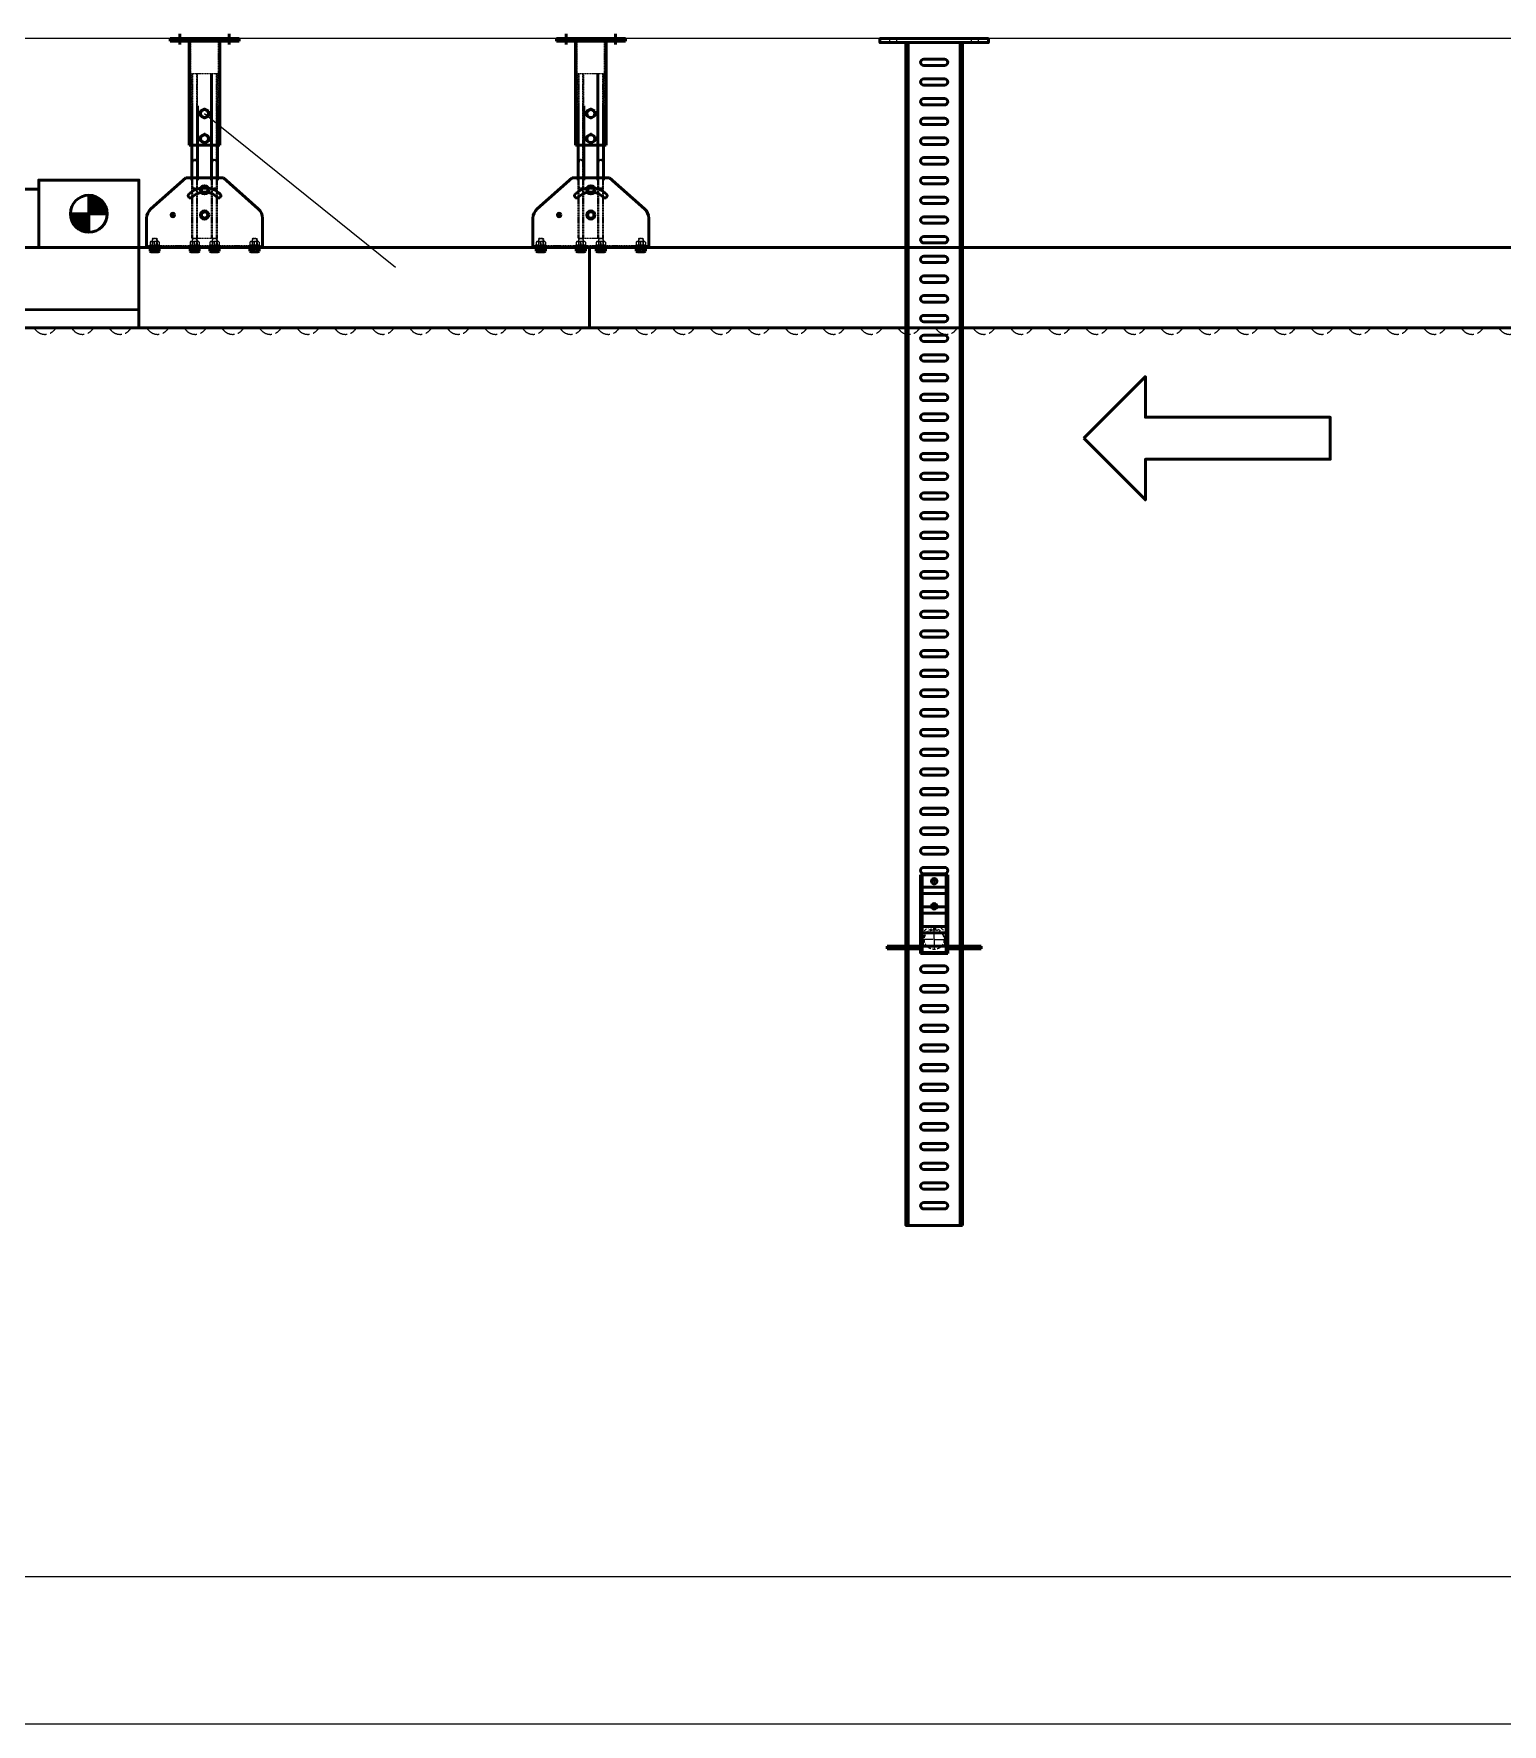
# Model space of a CAD drawing. Header units: millimetres. Extents: x 0 to 461941, y -159644 to 4828.
# Drawn here: x 227721 to 230700, y -145818 to -142388 of the extents above; entities that cross this region are included whole.
import ezdxf

# ---------------------------------------------------------------- set-up
doc = ezdxf.new("R2010")
doc.units = ezdxf.units.MM
for name, pattern in [('Xref Conv Decant Product Tote$0$AM_ISO02W050', [7.5, 6, -1.5]), ('Xref Conv Decant Product Tote$0$CENTER', [7, 4, -1, 1, -1]), ('Xref Conv Decant Product Tote$0$HIDDEN', [0.375, 0.25, -0.125]), ('Xref Conv Decant Product Tote$0$MultiDeck$0$Conveyor - Ground 940 aisles$0$HIDDEN', [9.525, 6.35, -3.175])]:
    doc.linetypes.add(name, pattern=pattern)
for name, color, linetype in [('AM_BOR', 4, 'Continuous'), ('Xref Conv Decant Empty Tote$0$B', 4, 'Continuous'), ('Xref Conv Decant Empty Tote$0$Mezz', 1, 'Continuous'), ('Xref Conv Decant Product Tote$0$B', 4, 'Continuous'), ('Xref Conv Decant Product Tote$0$Conveyor Detail', 150, 'Continuous'), ('Xref Conv Decant Product Tote$0$MultiDeck$0$Conveyor - Ground 940 aisles$0$D', 7, 'Continuous'), ('Xref Conv Decant Product Tote$0$MultiDeck$0$Conveyor - Ground 940 aisles$0$H', 7, 'Xref Conv Decant Product Tote$0$MultiDeck$0$Conveyor - Ground 940 aisles$0$HIDDEN')]:
    doc.layers.add(name, color=color, linetype=linetype)
doc.layers.add('Xref Conv Decant Product Tote$0$Conv- Product decant', color=3, linetype='Continuous', lineweight=50)
doc.layers.add('Xref Conv Decant Product Tote$0$Hidden', color=9, linetype='Xref Conv Decant Product Tote$0$AM_ISO02W050', lineweight=25)

# ---------------------------------------------------------------- blocks, each defined once
blk = doc.blocks.new('Xref Conv Decant Empty Tote')
at = {"layer": 'Xref Conv Decant Empty Tote$0$B'}
blk.add_line((242903.7, -142397.6), (134788.8, -142397.6), dxfattribs=at)
at = {"layer": 'Xref Conv Decant Empty Tote$0$Mezz'}
blk.add_lwpolyline([(144253.6, -145517.6), (239475.4, -145517.6), (239475.4, -145817.6), (144253.6, -145817.6)], close=True, dxfattribs=at)
blk = doc.blocks.new('*U283')
blk.add_lwpolyline([(0, 0), (3048, 0), (3048, -163.5), (0, -163.5)], close=True)
at = {"layer": 'Xref Conv Decant Product Tote$0$Hidden', "ltscale": 5}
for centre in [(38.1, -12), (114.3, -12), (190.5, -12), (266.7, -12), (342.9, -12), (419.1, -12), (495.3, -12), (571.5, -12), (647.7, -12), (723.9, -12), (800.1, -12), (876.3, -12), (952.5, -12), (1028.7, -12), (1104.9, -12), (1181.1, -12), (1257.3, -12), (1333.5, -12), (1409.7, -12), (1485.9, -12), (1562.1, -12), (1638.3, -12), (1714.5, -12), (1790.7, -12), (1866.9, -12), (1943.1, -12), (2019.3, -12), (2095.5, -12), (2171.7, -12), (2247.9, -12), (2324.1, -12), (2400.3, -12), (2476.5, -12), (2552.7, -12), (2628.9, -12), (2705.1, -12), (2781.3, -12), (2857.5, -12), (2933.7, -12), (3009.9, -12)]:
    blk.add_arc(centre, 25, 28.6854, 151.3146, dxfattribs=at)
blk = doc.blocks.new('*U225')
at = {"color": 0, "linetype": 'Continuous'}
blk.add_lwpolyline([(0, 0), (125, 125), (125, 42.5), (500, 42.5), (500, -42.5), (125, -42.5), (125, -125)], close=True, dxfattribs=at)
blk = doc.blocks.new('*U240')
blk.add_lwpolyline([(0, 0), (914.4, 0), (914.4, -163.5), (0, -163.5)], close=True)
at = {"layer": 'Xref Conv Decant Product Tote$0$Hidden', "ltscale": 5}
for centre in [(38.1, -12), (114.3, -12), (190.5, -12), (266.7, -12), (342.9, -12), (419.1, -12), (495.3, -12), (571.5, -12), (647.7, -12), (723.9, -12), (800.1, -12), (876.3, -12)]:
    blk.add_arc(centre, 25, 28.6854, 151.3146, dxfattribs=at)
blk = doc.blocks.new('*U286')
blk.add_lwpolyline([(0, 0), (-32308.8, 0), (-32308.8, 163.5), (0, 163.5)], close=True)
at = {"layer": 'Xref Conv Decant Product Tote$0$Conveyor Detail', "const_width": 5}
blk.add_lwpolyline([(0, 37), (-32308.8, 37)], dxfattribs=at)
at = {"layer": 'Xref Conv Decant Product Tote$0$Hidden', "ltscale": 5}
for centre in [(-190.5, 12), (-114.3, 12), (-38.1, 12)]:
    blk.add_arc(centre, 25, 208.6854, 331.3146, dxfattribs=at)
blk = doc.blocks.new('Xref Conv Decant Product Tote$0$MCS Tape Drive (Standard) Side')
for points in [[(0, 0), (203.2, 0), (203.2, -136.5), (0, -136.5)], [(203.2, 0), (1136.6, 0), (1136.6, -118.3), (203.2, -118.3)], [(1136.6, -37.9), (1255.7, -37.9), (1255.7, -88.7), (1136.6, -88.7)], [(1255.7, -57), (1560.5, -57), (1560.5, -69.7), (1255.7, -69.7)]]:
    blk.add_lwpolyline(points, close=True)
at = {"const_width": 37.5}
for points in [[(101.6, -49.5, -0.414214), (120.3, -68.3, -0.414213)], [(101.6, -87, -0.414214), (82.9, -68.3, -0.414213)]]:
    blk.add_lwpolyline(points, format="xyb", dxfattribs=at)
for points in [[(101.6, -30.8), (101.6, -68.3)], [(101.6, -68.3), (64.1, -68.3)], [(139.1, -68.3), (101.6, -68.3)], [(101.6, -68.3), (101.6, -105.8)]]:
    blk.add_lwpolyline(points)
blk.add_circle((101.6, -68.3), 37.5)
blk = doc.blocks.new('*U362')
at = {"linetype": 'Continuous'}
for p, q in [((0, 0), (0, -59.2)), ((0, 0), (235, 0)), ((235, 0), (235, -59.2)), ((79.4, -141.4), (8.5, -78.2)), ((155.6, -141.4), (226.5, -78.2)), ((91.5, -136.4), (91.5, -287)), ((103.5, -136.4), (103.5, -353)), ((131.5, -136.4), (131.5, -287)), ((143.5, -136.4), (143.5, -287)), ((79.4, -141.4), (155.6, -141.4)), ((86.5, -207.5), (148.5, -207.5)), ((86.5, -207.5), (86.5, -418.5)), ((148.5, -207.5), (148.5, -418.5)), ((187.5, -418.5), (47.5, -418.5)), ((47.5, -418.5), (47.5, -423.5)), ((187.5, -423.5), (47.5, -423.5)), ((187.5, -418.5), (187.5, -423.5))]:
    blk.add_line(p, q, dxfattribs=at)
for p, q in [((6.9, 7.5), (6.9, 2)), ((6.9, 2), (25.4, 2)), ((9.2, 9), (11.5, 9)), ((11.5, 9), (11.5, 2)), ((11.5, 9), (20.8, 9)), ((20.8, 9), (20.8, 2)), ((20.8, 9), (23.1, 9)), ((25.4, 7.5), (25.4, 2)), ((88, 7.5), (88, 2)), ((88, 2), (106.5, 2)), ((90.3, 9), (92.6, 9)), ((92.6, 9), (92.6, 2)), ((92.6, 9), (101.8, 9)), ((101.8, 9), (101.8, 2)), ((101.8, 9), (104.2, 9)), ((106.5, 7.5), (106.5, 2)), ((128.5, 7.5), (128.5, 2)), ((128.5, 2), (147, 2)), ((130.8, 9), (133.2, 9)), ((133.2, 9), (133.2, 2)), ((133.2, 9), (142.4, 9)), ((142.4, 9), (142.4, 2)), ((142.4, 9), (144.7, 9)), ((147, 7.5), (147, 2)), ((209.6, 7.5), (209.6, 2)), ((209.6, 2), (228.1, 2)), ((211.9, 9), (214.2, 9)), ((214.2, 9), (214.2, 2)), ((214.2, 9), (223.5, 9)), ((223.5, 9), (223.5, 2)), ((223.5, 9), (225.8, 9)), ((228.1, 7.5), (228.1, 2)), ((117.5, -109.3), (111.1, -113)), ((111.1, -113), (111.1, -120.4)), ((111.1, -120.4), (117.5, -124.1)), ((123.9, -113), (117.5, -109.3)), ((117.5, -124.1), (123.9, -120.4)), ((123.9, -120.4), (123.9, -113))]:
    blk.add_line(p, q)
at = {"linetype": 'Xref Conv Decant Product Tote$0$CENTER'}
for p, q in [((67.5, -411.7), (67.5, -433.3)), ((167.5, -411.7), (167.5, -433.3))]:
    blk.add_line(p, q, dxfattribs=at)
for points in [[(111.1, -69.4), (117.5, -73.1), (123.9, -69.4), (123.9, -62), (117.5, -58.3), (111.1, -62)], [(109.5, -225.1), (117.5, -229.7), (125.5, -225.1), (125.5, -215.9), (117.5, -211.3), (109.5, -215.9)], [(109.5, -276.1), (117.5, -280.7), (125.5, -276.1), (125.5, -266.9), (117.5, -262.3), (109.5, -266.9)]]:
    blk.add_lwpolyline(points, close=True)
for centre, radius in [((117.5, -65.7), 8.4), ((117.5, -65.7), 6.4), ((117.5, -116.7), 8.4), ((117.5, -116.7), 6.4), ((117.5, -220.5), 8), ((117.5, -271.5), 8)]:
    blk.add_circle(centre, radius)
at = {"linetype": 'Continuous'}
blk.add_circle((181.8, -65.7), 3.6, dxfattribs=at)
for centre, radius, start, end in [((9.2, 6.5), 2.53, 23.991, 156.009), ((16.1, 1.1), 7.86, 54.0166, 125.9834), ((23.1, 6.5), 2.53, 23.991, 156.009), ((90.3, 6.5), 2.53, 23.991, 156.009), ((97.2, 1.1), 7.86, 54.0166, 125.9834), ((104.2, 6.5), 2.53, 23.991, 156.009), ((130.8, 6.5), 2.53, 23.991, 156.009), ((137.8, 1.1), 7.86, 54.0166, 125.9834), ((144.7, 6.5), 2.53, 23.991, 156.009), ((211.9, 6.5), 2.53, 23.991, 156.009), ((218.8, 1.1), 7.86, 54.0166, 125.9834), ((225.8, 6.5), 2.53, 23.991, 156.009)]:
    blk.add_arc(centre, radius, start, end)
for centre, radius, start, end in [((25.4, -59.2), 25.4, 180, 228.2691), ((209.6, -59.2), 25.4, 311.7309, 0), ((88.7, -104.7), 4.4, 45, 225), ((117.5, -75.9), 36.4, 225, 270), ((117.5, -75.9), 36.4, 270, 315), ((146.3, -104.7), 4.4, 315, 135), ((116.3, -77.6), 43.1, 224.5473, 271.6144), ((118.7, -77.6), 43.1, 268.3856, 315.4527)]:
    blk.add_arc(centre, radius, start, end, dxfattribs=at)
at = {"layer": 'Xref Conv Decant Product Tote$0$Hidden', "linetype": 'Xref Conv Decant Product Tote$0$HIDDEN'}
for p, q in [((11.1, -17), (11.1, 2)), ((12.1, -18), (12.1, 2)), ((20.1, -18), (20.1, 2)), ((21.1, -17), (21.1, 2)), ((92.2, -17), (92.2, 2)), ((93.2, -18), (93.2, 2)), ((101.2, -18), (101.2, 2)), ((102.2, -17), (102.2, 2)), ((132.8, -17), (132.8, 2)), ((133.8, -18), (133.8, 2)), ((141.8, -18), (141.8, 2)), ((142.8, -17), (142.8, 2)), ((213.8, -17), (213.8, 2)), ((214.8, -18), (214.8, 2)), ((222.8, -18), (222.8, 2)), ((223.8, -17), (223.8, 2)), ((0, -3), (235, -3)), ((12.1, -18), (11.1, -17)), ((11.1, -17), (21.1, -17)), ((12.1, -18), (20.1, -18)), ((20.1, -18), (21.1, -17)), ((91.5, -18), (91.5, -158.8)), ((91.5, -18), (143.5, -18)), ((92.2, -17), (102.2, -17)), ((93.2, -18), (92.2, -17)), ((93.2, -18), (101.2, -18)), ((93.5, -18), (93.5, -353)), ((101.2, -18), (102.2, -17)), ((101.5, -18), (101.5, -353)), ((103.5, -18), (103.5, -158.8)), ((131.5, -18), (131.5, -158.8)), ((132.8, -17), (142.8, -17)), ((133.8, -18), (132.8, -17)), ((133.5, -18), (133.5, -353)), ((133.8, -18), (141.8, -18)), ((141.5, -18), (141.5, -353)), ((141.8, -18), (142.8, -17)), ((143.5, -18), (143.5, -158.8)), ((213.8, -17), (223.8, -17)), ((214.8, -18), (213.8, -17)), ((214.8, -18), (222.8, -18)), ((222.8, -18), (223.8, -17)), ((91.5, -128), (91.5, -173)), ((93.5, -128), (93.5, -173)), ((96.5, -118), (138.5, -118)), ((96.5, -120), (138.5, -120)), ((141.5, -128), (141.5, -173)), ((143.5, -128), (143.5, -173)), ((91.5, -142), (91.5, -353)), ((101.5, -170), (101.5, -173)), ((101.5, -170), (103.5, -170)), ((103.5, -142), (103.5, -287)), ((103.5, -170), (103.5, -173)), ((131.5, -142), (131.5, -353)), ((131.5, -170), (131.5, -173)), ((131.5, -170), (133.5, -170)), ((133.5, -170), (131.5, -170)), ((133.5, -170), (133.5, -173)), ((133.5, -170), (133.5, -173)), ((143.5, -142), (143.5, -353)), ((96.5, -176), (98.5, -176)), ((98.5, -178), (96.5, -178)), ((138.5, -176), (136.5, -176)), ((136.5, -178), (138.5, -178)), ((89.5, -207.5), (89.5, -418.5)), ((145.5, -207.5), (145.5, -418.5)), ((143.5, -353), (91.5, -353))]:
    blk.add_line(p, q, dxfattribs=at)
at = {"layer": 'Xref Conv Decant Product Tote$0$Hidden', "linetype": 'Xref Conv Decant Product Tote$0$CENTER'}
for p, q in [((16.1, 10.6), (16.1, -9.3)), ((97.2, -8.6), (97.2, 11.3)), ((97.2, 10.6), (97.2, -9.3)), ((137.8, -8.6), (137.8, 11.3)), ((218.8, -8.6), (218.8, 11.3))]:
    blk.add_line(p, q, dxfattribs=at)
at = {"layer": 'Xref Conv Decant Product Tote$0$Hidden'}
for p, q in [((16.1, 8.6), (16.1, -11.3)), ((97.2, 8.6), (97.2, -11.3)), ((137.8, 8.6), (137.8, -11.3)), ((218.8, 8.6), (218.8, -11.3))]:
    blk.add_line(p, q, dxfattribs=at)
for points in [[(6.9, -5), (4.9, -3)], [(27.4, -3), (4.9, -3)], [(25.4, -5), (6.9, -5)], [(6.9, -10.5), (6.9, -5)], [(23.1, -12), (20.8, -12), (11.5, -12), (9.2, -12)], [(11.5, -12), (11.5, -5)], [(20.8, -12), (20.8, -5)], [(27.4, -3), (25.4, -5)], [(25.4, -10.5), (25.4, -5)], [(88, -5), (86, -3)], [(108.5, -3), (86, -3)], [(106.5, -5), (88, -5)], [(88, -10.5), (88, -5)], [(104.2, -12), (101.8, -12), (92.6, -12), (90.3, -12)], [(92.6, -12), (92.6, -5)], [(101.8, -12), (101.8, -5)], [(108.5, -3), (106.5, -5)], [(106.5, -10.5), (106.5, -5)], [(128.5, -5), (126.5, -3)], [(149, -3), (126.5, -3)], [(147, -5), (128.5, -5)], [(128.5, -10.5), (128.5, -5)], [(144.7, -12), (142.4, -12), (133.2, -12), (130.8, -12)], [(133.2, -12), (133.2, -5)], [(142.4, -12), (142.4, -5)], [(149, -3), (147, -5)], [(147, -10.5), (147, -5)], [(209.6, -5), (207.6, -3)], [(230.1, -3), (207.6, -3)], [(228.1, -5), (209.6, -5)], [(209.6, -10.5), (209.6, -5)], [(225.8, -12), (223.5, -12), (214.2, -12), (211.9, -12)], [(214.2, -12), (214.2, -5)], [(223.5, -12), (223.5, -5)], [(230.1, -3), (228.1, -5)], [(228.1, -10.5), (228.1, -5)]]:
    blk.add_lwpolyline(points, dxfattribs=at)
for centre, radius, start, end in [((9.2, -9.5), 2.53, 203.991, 336.009), ((16.1, -4.1), 7.86, 234.0166, 305.9834), ((23.1, -9.5), 2.53, 203.991, 336.009), ((90.3, -9.5), 2.53, 203.991, 336.009), ((97.2, -4.1), 7.86, 234.0166, 305.9834), ((104.2, -9.5), 2.53, 203.991, 336.009), ((130.8, -9.5), 2.53, 203.991, 336.009), ((137.8, -4.1), 7.86, 234.0166, 305.9834), ((144.7, -9.5), 2.53, 203.991, 336.009), ((211.9, -9.5), 2.53, 203.991, 336.009), ((218.8, -4.1), 7.86, 234.0166, 305.9834), ((225.8, -9.5), 2.53, 203.991, 336.009)]:
    blk.add_arc(centre, radius, start, end, dxfattribs=at)
at = {"layer": 'Xref Conv Decant Product Tote$0$Hidden', "linetype": 'Xref Conv Decant Product Tote$0$HIDDEN'}
for centre, radius, start, end in [((96.5, -123), 5, 90, 180), ((96.5, -123), 3, 90, 180), ((138.5, -123), 5, 0, 90), ((138.5, -123), 3, 0, 90), ((96.5, -173), 5, 180, 270), ((96.5, -173), 5, 180, 270), ((96.5, -173), 3, 180, 270), ((98.5, -173), 3, 270, 0), ((98.5, -173), 5, 270, 0), ((136.5, -173), 5, 180, 270), ((136.5, -173), 3, 180, 270), ((138.5, -173), 5, 270, 0), ((138.5, -173), 3, 270, 0)]:
    blk.add_arc(centre, radius, start, end, dxfattribs=at)
blk = doc.blocks.new('Xref Conv Decant Product Tote$0$SLOT (0deg)')
blk.add_lwpolyline([(-21, 6.5, 1), (-21, -6.5), (21, -6.5, 1), (21, 6.5)], format="xyb", close=True)
blk = doc.blocks.new('*U385')
for p, q in [((-95.2, 18.7), (-29.9, 18.7)), ((-95.2, 18.7), (-95.2, 13.7)), ((-95.2, 13.7), (-29.9, 13.7)), ((-27.5, 28.5), (27.5, 28.5)), ((-27.5, -131.5), (-27.5, 28.5)), ((-24.5, -131.5), (-24.5, 28.5)), ((24.5, -131.5), (24.5, 28.5)), ((27.5, -131.5), (27.5, 28.5)), ((30, 18.7), (95.2, 18.7)), ((95.2, 13.7), (30, 13.7)), ((95.2, 18.7), (95.2, 13.7)), ((-27.5, -131.5), (27.5, -131.5))]:
    blk.add_line(p, q)
for centre in [(0, -67.5), (0, -118.5)]:
    blk.add_circle(centre, 5.5)
for centre, start, end in [((-29.9, 10.5), 0, 90), ((30, 10.5), 90, 180)]:
    blk.add_arc(centre, 3.2, start, end)
at = {"layer": 'Xref Conv Decant Product Tote$0$MultiDeck$0$Conveyor - Ground 940 aisles$0$D', "linetype": 'Xref Conv Decant Product Tote$0$MultiDeck$0$Conveyor - Ground 940 aisles$0$HIDDEN'}
for p, q in [((-26.8, 10.5), (-26.8, -1.6)), ((-21.8, 10.5), (-21.8, -1.5)), ((21.8, 10.5), (21.8, -1.5)), ((26.8, 10.5), (26.8, -1.6))]:
    blk.add_line(p, q, dxfattribs=at)
at = {"layer": 'Xref Conv Decant Product Tote$0$MultiDeck$0$Conveyor - Ground 940 aisles$0$D'}
for p, q in [((-2, 0), (-21, 0)), ((-1, 0), (1, 0)), ((0, 2), (0, 21)), ((0, -1), (0, 1)), ((2, 0), (21, 0)), ((0, -2), (0, -21)), ((-4, -67.5), (-7.5, -67.5)), ((-2, -67.5), (2, -67.5)), ((0, -63.5), (0, -60)), ((0, -69.5), (0, -65.5)), ((4, -67.5), (7.5, -67.5)), ((0, -71.5), (0, -75)), ((-4, -118.5), (-7.5, -118.5)), ((-2, -118.5), (2, -118.5)), ((0, -114.5), (0, -111)), ((0, -120.5), (0, -116.5)), ((0, -122.5), (0, -126)), ((4, -118.5), (7.5, -118.5))]:
    blk.add_line(p, q, dxfattribs=at)
at = {"layer": 'Xref Conv Decant Product Tote$0$MultiDeck$0$Conveyor - Ground 940 aisles$0$D', "linetype": 'Xref Conv Decant Product Tote$0$MultiDeck$0$Conveyor - Ground 940 aisles$0$HIDDEN'}
blk.add_circle((0, 0), 20, dxfattribs=at)
for centre, radius, start, end in [((-29.9, 10.5), 8.2, 0, 90), ((30, 10.5), 8.2, 90, 180), ((0, 0), 26.8, 183.5004, 356.4996), ((0, 0), 21.8, 183.8813, 356.1187)]:
    blk.add_arc(centre, radius, start, end, dxfattribs=at)
at = {"layer": 'Xref Conv Decant Product Tote$0$MultiDeck$0$Conveyor - Ground 940 aisles$0$H'}
for p, q in [((-88.7, 18.7), (-88.7, 13.7)), ((-63.7, 18.7), (-63.7, 13.7)), ((63.7, 18.7), (63.7, 13.7)), ((88.7, 18.7), (88.7, 13.7))]:
    blk.add_line(p, q, dxfattribs=at)
blk = doc.blocks.new('*U412')
for p, q in [((-52.5, 2408), (-52.5, 8)), ((52.5, 8), (52.5, 2408))]:
    blk.add_line(p, q)
for points in [[(-57.5, 2408), (57.5, 2408), (57.5, 8), (-57.5, 8)], [(-110, 0), (110, 0), (110, 8), (-110, 8)]]:
    blk.add_lwpolyline(points, close=True)
at = {"layer": 'Xref Conv Decant Product Tote$0$Hidden'}
for p, q in [((-90, 8), (-90, 0)), ((-76, 8), (-76, 0)), ((76, 8), (76, 0)), ((90, 8), (90, 0))]:
    blk.add_line(p, q, dxfattribs=at)
for name, p in [('Xref Conv Decant Product Tote$0$SLOT (0deg)', (0, 2368)), ('Xref Conv Decant Product Tote$0$SLOT (0deg)', (0, 2328)), ('Xref Conv Decant Product Tote$0$SLOT (0deg)', (0, 2288)), ('Xref Conv Decant Product Tote$0$SLOT (0deg)', (0, 2248)), ('Xref Conv Decant Product Tote$0$SLOT (0deg)', (0, 2208)), ('Xref Conv Decant Product Tote$0$SLOT (0deg)', (0, 2168)), ('Xref Conv Decant Product Tote$0$SLOT (0deg)', (0, 2128)), ('Xref Conv Decant Product Tote$0$SLOT (0deg)', (0, 2088)), ('Xref Conv Decant Product Tote$0$SLOT (0deg)', (0, 2048)), ('Xref Conv Decant Product Tote$0$SLOT (0deg)', (0, 2008)), ('Xref Conv Decant Product Tote$0$SLOT (0deg)', (0, 1968)), ('Xref Conv Decant Product Tote$0$SLOT (0deg)', (0, 1928)), ('Xref Conv Decant Product Tote$0$SLOT (0deg)', (0, 1888)), ('*U385', (0, 1828)), ('*U385', (0, 1828)), ('Xref Conv Decant Product Tote$0$SLOT (0deg)', (0, 1848)), ('Xref Conv Decant Product Tote$0$SLOT (0deg)', (0, 1808)), ('Xref Conv Decant Product Tote$0$SLOT (0deg)', (0, 1768)), ('Xref Conv Decant Product Tote$0$SLOT (0deg)', (0, 1728)), ('Xref Conv Decant Product Tote$0$SLOT (0deg)', (0, 1688)), ('Xref Conv Decant Product Tote$0$SLOT (0deg)', (0, 1648)), ('Xref Conv Decant Product Tote$0$SLOT (0deg)', (0, 1608)), ('Xref Conv Decant Product Tote$0$SLOT (0deg)', (0, 1568)), ('Xref Conv Decant Product Tote$0$SLOT (0deg)', (0, 1528)), ('Xref Conv Decant Product Tote$0$SLOT (0deg)', (0, 1488)), ('Xref Conv Decant Product Tote$0$SLOT (0deg)', (0, 1448)), ('Xref Conv Decant Product Tote$0$SLOT (0deg)', (0, 1408)), ('Xref Conv Decant Product Tote$0$SLOT (0deg)', (0, 1368)), ('Xref Conv Decant Product Tote$0$SLOT (0deg)', (0, 1328)), ('Xref Conv Decant Product Tote$0$SLOT (0deg)', (0, 1288)), ('Xref Conv Decant Product Tote$0$SLOT (0deg)', (0, 1248)), ('Xref Conv Decant Product Tote$0$SLOT (0deg)', (0, 1208)), ('Xref Conv Decant Product Tote$0$SLOT (0deg)', (0, 1168)), ('Xref Conv Decant Product Tote$0$SLOT (0deg)', (0, 1128)), ('Xref Conv Decant Product Tote$0$SLOT (0deg)', (0, 1088)), ('Xref Conv Decant Product Tote$0$SLOT (0deg)', (0, 1048)), ('Xref Conv Decant Product Tote$0$SLOT (0deg)', (0, 1008)), ('Xref Conv Decant Product Tote$0$SLOT (0deg)', (0, 968)), ('Xref Conv Decant Product Tote$0$SLOT (0deg)', (0, 928)), ('Xref Conv Decant Product Tote$0$SLOT (0deg)', (0, 888)), ('Xref Conv Decant Product Tote$0$SLOT (0deg)', (0, 848)), ('Xref Conv Decant Product Tote$0$SLOT (0deg)', (0, 808)), ('Xref Conv Decant Product Tote$0$SLOT (0deg)', (0, 768)), ('Xref Conv Decant Product Tote$0$SLOT (0deg)', (0, 728)), ('Xref Conv Decant Product Tote$0$SLOT (0deg)', (0, 688)), ('Xref Conv Decant Product Tote$0$SLOT (0deg)', (0, 648)), ('Xref Conv Decant Product Tote$0$SLOT (0deg)', (0, 608)), ('Xref Conv Decant Product Tote$0$SLOT (0deg)', (0, 568)), ('Xref Conv Decant Product Tote$0$SLOT (0deg)', (0, 528)), ('Xref Conv Decant Product Tote$0$SLOT (0deg)', (0, 488)), ('Xref Conv Decant Product Tote$0$SLOT (0deg)', (0, 448)), ('Xref Conv Decant Product Tote$0$SLOT (0deg)', (0, 408)), ('Xref Conv Decant Product Tote$0$SLOT (0deg)', (0, 368)), ('Xref Conv Decant Product Tote$0$SLOT (0deg)', (0, 328)), ('Xref Conv Decant Product Tote$0$SLOT (0deg)', (0, 288)), ('Xref Conv Decant Product Tote$0$SLOT (0deg)', (0, 248)), ('Xref Conv Decant Product Tote$0$SLOT (0deg)', (0, 208)), ('Xref Conv Decant Product Tote$0$SLOT (0deg)', (0, 168)), ('Xref Conv Decant Product Tote$0$SLOT (0deg)', (0, 128)), ('Xref Conv Decant Product Tote$0$SLOT (0deg)', (0, 88)), ('Xref Conv Decant Product Tote$0$SLOT (0deg)', (0, 48))]:
    blk.add_blockref(name, p)
blk = doc.blocks.new('Xref Conv Decant Product Tote')
blk.add_line((228067.2, -142549.6), (228454.5, -142861))
at = {"layer": 'Xref Conv Decant Product Tote$0$B'}
blk.add_line((242903.7, -142397.6), (134788.8, -142397.6), dxfattribs=at)
at = {"layer": 'Xref Conv Decant Product Tote$0$Conv- Product decant'}
blk.add_line((227934, -142821.1), (227934, -142984.6), dxfattribs=at)
at = {"layer": 'Xref Conv Decant Product Tote$0$Conv- Product decant', "rotation": 180}
for name, p in [('*U362', (228184.7, -142821.1)), ('*U362', (228968.4, -142821.1)), ('*U412', (229547.5, -142397.6)), ('Xref Conv Decant Product Tote$0$MCS Tape Drive (Standard) Side', (227934, -142821.1)), ('*U240', (228848.4, -142984.6)), ('*U283', (231896.4, -142984.6))]:
    blk.add_blockref(name, p, dxfattribs=at)
at = {"layer": 'Xref Conv Decant Product Tote$0$Conv- Product decant'}
for name, p in [('*U286', (227934, -142984.6)), ('*U225', (229851.2, -143208.4))]:
    blk.add_blockref(name, p, dxfattribs=at)

msp = doc.modelspace()

# ---------------------------------------------------------------- block references
for name in ['Xref Conv Decant Empty Tote', 'Xref Conv Decant Product Tote']:
    msp.add_blockref(name, (0, 0))
at = {"layer": 'AM_BOR'}
msp.add_blockref('Xref Conv Decant Product Tote', (0, 0), dxfattribs=at)

doc.saveas('drawing.dxf')
